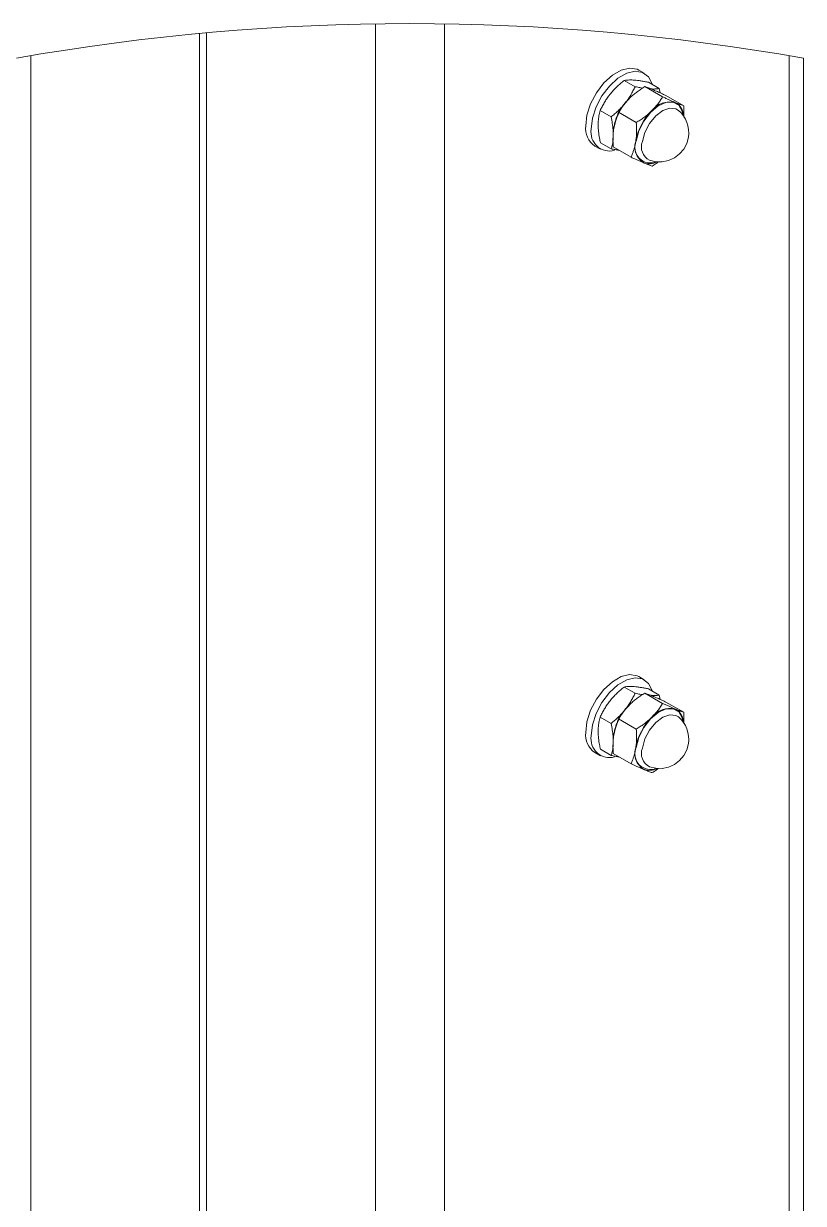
# Model space of a CAD drawing. Header units: inches. Extents: x 0.03 to 2.74, y 0.01 to 1.91.
# Drawn here: x 1.7771 to 1.8296, y 1.3163 to 1.3957 of the extents above; entities that cross this region are included whole.
import ezdxf

# ---------------------------------------------------------------- set-up
doc = ezdxf.new("R2010")
doc.units = ezdxf.units.IN
doc.header["$MEASUREMENT"] = 0

msp = doc.modelspace()

# ---------------------------------------------------------------- linework, layer by layer
at = {"color": 8, "linetype": 'Continuous', "lineweight": 15}
for p, q in [((1.800791360554668, 1.224045720075161), (1.800791360554668, 1.395692019869125)), ((1.805431175399575, 1.223932885823076), (1.805431175399575, 1.395692019869125)), ((1.828630210513453, 1.213937374625408), (1.828630210513453, 1.393553840125116))]:
    msp.add_line(p, q, dxfattribs=at)
at = {"color": 7, "linetype": 'Continuous', "lineweight": 15}
for p, q in [((1.788959838566752, 1.189459929390944), (1.788959838566752, 1.395049998841362)), ((1.789423808318046, 1.189192099596048), (1.789423808318046, 1.395092629460001)), ((1.77759232544079, 1.196022267804473), (1.77759232544079, 1.393553840125116)), ((1.82959112030183, 1.213428701390533), (1.82959112030183, 1.393387130939843)), ((1.818878124059277, 1.392368415597019), (1.818506924791847, 1.392582702899331)), ((1.818259862757039, 1.391460676749962), (1.81752919741997, 1.391882485210528)), ((1.82011750174188, 1.390779740616194), (1.818922827542858, 1.391469398426986)), ((1.819892576340238, 1.391338338607667), (1.819161911003168, 1.391760147068233)), ((1.819949873456114, 1.391048528622243), (1.819892576340238, 1.391338338607667)), ((1.819486255700755, 1.391252979593742), (1.819515158477979, 1.391240033965513)), ((1.821534441817712, 1.390179450661906), (1.820339806729349, 1.390869108472698)), ((1.816644866302505, 1.389427998009418), (1.815914200965436, 1.389849806469984)), ((1.818345358658273, 1.389048820167491), (1.81715072356991, 1.389738477978282)), ((1.815554422010522, 1.387468241093142), (1.815925621277952, 1.387253953790829)), ((1.816662583431169, 1.387272981126579), (1.815931918094099, 1.387694789587145)), ((1.817990194761156, 1.386717629319828), (1.816795559672794, 1.38740728713062)), ((1.818878124059277, 1.351541385012138), (1.818506924791847, 1.35175567231445)), ((1.818259862757039, 1.350633626609751), (1.81752919741997, 1.351055435070317)), ((1.819892576340238, 1.350511288467456), (1.819161911003168, 1.350933096928022)), ((1.82011750174188, 1.349952710031313), (1.818922827542858, 1.350642348286776)), ((1.819486255700755, 1.350425949008861), (1.819515158477979, 1.350413003380632)), ((1.819949873456114, 1.350221478482033), (1.819892576340238, 1.350511288467456)), ((1.821534441817712, 1.349352400521695), (1.820339806729349, 1.350042077887817)), ((1.816644866302505, 1.348600967424537), (1.815914200965436, 1.349022775885103)), ((1.818345358658273, 1.34822178958261), (1.81715072356991, 1.348911427838072)), ((1.816662583431169, 1.346445930986369), (1.815931918094099, 1.346867739446934)), ((1.815554422010522, 1.346641210508261), (1.815925621277952, 1.346426923205948)), ((1.817990194761156, 1.345890598734947), (1.816795559672794, 1.34658023699041))]:
    msp.add_line(p, q, dxfattribs=at)
at = {"color": 7, "linetype": 'Continuous', "lineweight": 15, "flags": 128}
for points in [[(1.814942770409707, 1.388820140142555), (1.815027327655117, 1.38954824373144), (1.815274233247286, 1.390314988651715), (1.815663384307336, 1.391058306287069), (1.816163335865186, 1.391717927111517), (1.816733530167142, 1.392240445519784), (1.817327816635227, 1.392583504667847), (1.817898010937183, 1.39271935554293), (1.818397962495033, 1.392636949383782), (1.818506924791847, 1.392582702899331)], [(1.815313930566477, 1.388605872395572), (1.815398526922546, 1.389333956429128), (1.815645393404057, 1.390100720904732), (1.816034583574766, 1.390844018984756), (1.816534496021956, 1.391503639809205), (1.817104729434571, 1.392026158217472), (1.817699015902657, 1.392369236920864), (1.818269210204613, 1.392505068240618), (1.818769161762463, 1.39242266208147), (1.819158312822512, 1.39212868681083), (1.819405218414682, 1.391646960820215), (1.819414604972914, 1.391614264309039)], [(1.817597406409792, 1.39036061123579), (1.817787014886085, 1.39058064780502), (1.81793289764528, 1.390727156334763)], [(1.819236651473093, 1.386514077893494), (1.819658499044318, 1.386412096849365), (1.820092392698608, 1.386405017820032), (1.820517330011918, 1.386493192801427), (1.820912621445478, 1.386672319621028), (1.821259024554911, 1.386933715712469), (1.821539760867377, 1.387264670111478), (1.82174114165212, 1.387649088781751), (1.821853389244315, 1.388068296383474), (1.821875330324183, 1.3883188001563), (1.821865122442105, 1.388570027476322), (1.821823000262038, 1.388817910834975), (1.821749628665188, 1.389058421834349), (1.821646180971336, 1.389287590742526), (1.821514338938831, 1.389501721602201), (1.821356331875253, 1.389697294454038), (1.821174623752139, 1.389871121779303)], [(1.814942770409707, 1.347993109557674), (1.815027327655117, 1.34872119359123), (1.815274233247286, 1.349487958066834), (1.815663384307336, 1.350231256146858), (1.816163335865186, 1.350890896526636), (1.816733530167142, 1.351413414934903), (1.817327816635227, 1.351756454527636), (1.817898010937183, 1.351892324958049), (1.818397962495033, 1.351809918798901), (1.818506924791847, 1.35175567231445)], [(1.815313930566477, 1.347778822255361), (1.815398526922546, 1.348506906288917), (1.815645393404057, 1.349273670764522), (1.816034583574766, 1.350016968844546), (1.816534496021956, 1.350676609224324), (1.817104729434571, 1.351199127632591), (1.817699015902657, 1.351542206335983), (1.818269210204613, 1.351678037655737), (1.818769161762463, 1.351595631496589), (1.819158312822512, 1.35130163667062), (1.819405218414682, 1.350819910680004), (1.819414604972914, 1.350787214168828)], [(1.817597406409792, 1.34953356109558), (1.817787014886085, 1.34975359766481), (1.81793289764528, 1.349900106194553)], [(1.819236651473093, 1.345687027753283), (1.819658499044318, 1.345585066264484), (1.820092392698608, 1.345577987235151), (1.820517330011918, 1.345666142661216), (1.820912621445478, 1.345845269480817), (1.821259024554911, 1.346106685127588), (1.821539760867377, 1.346437639526597), (1.82174114165212, 1.34682205819687), (1.821853389244315, 1.347241246243263), (1.821875330324183, 1.347491750016089), (1.821865122442105, 1.347742996891441), (1.821823000262038, 1.347990880250094), (1.821749628665188, 1.348231371694138), (1.821646180971336, 1.348460560157645), (1.821514338938831, 1.34867469101732), (1.821356331875253, 1.348870244313827), (1.821174623752139, 1.349044091194422)]]:
    msp.add_lwpolyline(points, dxfattribs=at)
at = {"color": 8, "linetype": 'Continuous', "lineweight": 15, "flags": 128}
for points in [[(1.818329166845322, 1.387805296755001), (1.818513534493269, 1.388484414243111), (1.818848947507438, 1.389150566547663), (1.819299032974679, 1.389731574946916), (1.819815059013502, 1.390164471279394), (1.820341097381106, 1.390402361864595), (1.820820085625571, 1.39041943366738), (1.821200202123322, 1.390213848486762), (1.821440224239455, 1.389807899398543), (1.821501823527854, 1.389519243177568)], [(1.821174623752139, 1.389871121779303), (1.821008559892745, 1.389973063712773), (1.820598093523376, 1.390019976948605), (1.820128296283847, 1.389853424205969), (1.819655839519486, 1.389493469253088), (1.819237707460894, 1.388983544477117), (1.818924313747912, 1.388385131834475), (1.818753478388083, 1.387770429602234)], [(1.818329166845322, 1.34697826617012), (1.818513534493269, 1.34765738365823), (1.818848947507438, 1.348323516407453), (1.819299032974679, 1.348904544362035), (1.819815059013502, 1.349337421139183), (1.820341097381106, 1.349575331279714), (1.820820085625571, 1.349592383527169), (1.821200202123322, 1.349386817901881), (1.821440224239455, 1.348980849258332), (1.821501823527854, 1.348692212592687)], [(1.821174623752139, 1.349044091194422), (1.821008559892745, 1.349146013572562), (1.820598093523376, 1.349192946363724), (1.820128296283847, 1.349026374065759), (1.819655839519486, 1.348666438668207), (1.819237707460894, 1.348156513892236), (1.818924313747912, 1.347558081694264), (1.818753478388083, 1.346943379462023)]]:
    msp.add_lwpolyline(points, dxfattribs=at)
at = {"color": 7, "linetype": 'Continuous', "lineweight": 0}
msp.add_arc((1.803111248421791, 1.243598988376864), 0.1521107204218378, 79.97470833804138, 100.0252916619585, dxfattribs=at)
at = {"color": 7, "linetype": 'Continuous', "lineweight": 15}
for centre, radius, start, end in [((1.820303469491348, 1.388129225904861), 0.003507400447118216, 140.4914403069514, 177.7526545687062), ((1.822010244623825, 1.387157208434113), 0.003752796740347262, 134.5728786938497, 170.1454777476211), ((1.820620344474577, 1.388853480350168), 0.001581730959601467, 77.19111930268811, 141.8502983785044), ((1.820487682106126, 1.389480559764604), 0.001035067870064897, 0.5121832130830728, 62.163090242434), ((1.816394088401605, 1.388662455744931), 0.001459858994170972, 173.7991880540328, 234.8884956328509), ((1.816550590106239, 1.388387317271582), 0.001255823697620869, 169.9775937897535, 285.60855547582), ((1.819533155743732, 1.387412471700752), 0.001280236314764616, 162.4041220102261, 237.416193765145), ((1.819213050719808, 1.387390533786723), 0.001119478001234037, 250.735762479203, 298.1351747407999), ((1.820303355512871, 1.347302217954334), 0.003507285668781384, 140.4907874826744, 177.7529510293377), ((1.820620344474577, 1.348026430209957), 0.001581730959601467, 77.19111930268811, 141.8502983785044), ((1.820487702926694, 1.348653522302237), 0.001035046937075095, 0.511491752560192, 62.16378170299242), ((1.822010188118376, 1.346330187885518), 0.003752736004139777, 134.5725812133242, 170.1457752281469), ((1.816394011391365, 1.347835390317628), 0.001459786198566902, 173.7975020273699, 234.8901816595102), ((1.816550570070909, 1.347560261603169), 0.001255804930157798, 169.9771863308887, 285.609743797003), ((1.819533174123472, 1.346585428217601), 0.001280251822178333, 162.4046546582121, 237.4156611172204), ((1.81921301609828, 1.346563652555783), 0.001119626033754532, 250.7402867958403, 298.1331330101376)]:
    msp.add_arc(centre, radius, start, end, dxfattribs=at)
at = {"color": 8, "linetype": 'Continuous', "lineweight": 15}
for centre, radius, start, end in [((1.819300791672176, 1.387385101900884), 0.0010585927071291, 156.6131511347169, 292.4475220059345), ((1.819695659109074, 1.387411691237545), 0.001008165524756269, 159.1555064117161, 242.9164080325276), ((1.819300812660821, 1.346558078283069), 0.001058609206082534, 156.613948152178, 292.4459239751376), ((1.819695853197803, 1.346584715740803), 0.001008320359267536, 159.1633946455626, 242.9085197986672)]:
    msp.add_arc(centre, radius, start, end, dxfattribs=at)
at = {"color": 7, "linetype": 'Continuous', "lineweight": 15}
for points, knots in [([(1.81752919741997, 1.391882485210528), (1.81744332088247, 1.391812452628319), (1.817271500492309, 1.39167233256818), (1.817025736597385, 1.391446629557522), (1.816790677517728, 1.391208213952245), (1.816647967700107, 1.391035963185526), (1.816576657312683, 1.390949891539485)], [0, 0, 0, 0, 0.2488205605145548, 0.4978361614497513, 0.749074741498969, 1, 1, 1, 1]), ([(1.81820049277622, 1.391905052060945), (1.818181423537412, 1.391906400637509), (1.818103587937305, 1.391911905171132), (1.817972073103361, 1.39191685271589), (1.817799557908176, 1.391913960559592), (1.817653397759793, 1.391902281923591), (1.817561631270126, 1.391887654951818), (1.81752919741997, 1.391882485210528)], [0, 0, 0, 0, 0.08517678073814308, 0.3476691393291093, 0.5860365831878482, 0.853689211824187, 0.9999999999999999, 0.9999999999999999, 0.9999999999999999, 0.9999999999999999]), ([(1.818259862757039, 1.391460676749962), (1.818215282649026, 1.391366455055574), (1.818125466836183, 1.39117662603887), (1.817970567631437, 1.390898135655634), (1.817797275521394, 1.390622963967386), (1.817664440483069, 1.390448601681604), (1.817597406409792, 1.39036061123579)], [0, 0, 0, 0, 0.2428854878319675, 0.4893428591613996, 0.7423012133698059, 1, 1, 1, 1]), ([(1.817891753231694, 1.390687674124199), (1.817912928614035, 1.390708096665437), (1.818004393725908, 1.390796309949573), (1.818175033437669, 1.39094584822913), (1.81841130959423, 1.391129959654364), (1.818661176568685, 1.391305320391813), (1.818835276325793, 1.391414496159878), (1.818922827542858, 1.391469398426986)], [0, 0, 0, 0, 0.06807124627734241, 0.2940274728401896, 0.5245530844862198, 0.7609074429824467, 1, 1, 1, 1]), ([(1.819161911003168, 1.391760147068233), (1.819076095008337, 1.391776911528533), (1.81890816003994, 1.391809718222859), (1.81866096295112, 1.391851209981048), (1.81842642251035, 1.391884734461592), (1.818273842044809, 1.391898455846163), (1.81820049277622, 1.391905052060945)], [0, 0, 0, 0, 0.2696297065264685, 0.5276435509928464, 0.7729263708477432, 1, 1, 1, 1]), ([(1.818767323561476, 1.391369979131042), (1.818757857071844, 1.391371317131915), (1.818649758263899, 1.391386595899975), (1.818480652672539, 1.391417614832086), (1.818321375932645, 1.391448679484099), (1.818259862757039, 1.391460676749962)], [0, 0, 0, 0, 0.05563332833843563, 0.6352826348138987, 1, 1, 1, 1]), ([(1.818922827542858, 1.391469398426986), (1.818960462809768, 1.391456703615164), (1.819041592391249, 1.391429337666821), (1.819172178172085, 1.391380744699288), (1.819322504925958, 1.391321624258479), (1.819429142710163, 1.391276921477963), (1.819486255700755, 1.391252979593742)], [0, 0, 0, 0, 0.1973584873875582, 0.425441688036281, 0.6922784573041876, 1, 1, 1, 1]), ([(1.819892576340238, 1.391338338607667), (1.819846356318079, 1.391331207476078), (1.819748632149424, 1.391316129943148), (1.819590901393843, 1.3913060058523), (1.819456060769459, 1.39130346398931), (1.819373546640207, 1.391308126693658), (1.819350033274408, 1.391309455385773)], [0, 0, 0, 0, 0.2575958306812634, 0.5446414178665415, 0.8702402484433982, 0.9999999999999999, 0.9999999999999999, 0.9999999999999999, 0.9999999999999999]), ([(1.816576657312683, 1.390949891539485), (1.816557703746202, 1.390925731782207), (1.816476966588389, 1.390822817634731), (1.816343349531823, 1.390634958416355), (1.816185043642193, 1.390380725568202), (1.816041402772759, 1.390119086046516), (1.815956498037719, 1.389939347160897), (1.815914200965436, 1.389849806469984)], [0, 0, 0, 0, 0.07156527761064548, 0.3048490698618561, 0.5367950623336634, 0.7692447574159492, 0.9999999999999999, 0.9999999999999999, 0.9999999999999999, 0.9999999999999999]), ([(1.81715072356991, 1.389738477978282), (1.817201718361464, 1.389820597827669), (1.817304798803333, 1.389986594199123), (1.817479385971668, 1.390227671985677), (1.817672866848808, 1.390464963249431), (1.817818115447993, 1.390612749704471), (1.817891753231694, 1.390687674124199)], [0, 0, 0, 0, 0.2401200638609728, 0.4853766733826216, 0.739097509885724, 0.9999999999999999, 0.9999999999999999, 0.9999999999999999, 0.9999999999999999]), ([(1.82011750174188, 1.390779740616194), (1.820066506220657, 1.390697621382282), (1.819963424303842, 1.390531626254943), (1.819788843641328, 1.39029053215185), (1.819595317341126, 1.390053280063846), (1.819450092010372, 1.389905473115255), (1.819376472080096, 1.389830544470278)], [0, 0, 0, 0, 0.240120479503812, 0.4853775135595537, 0.7391193989792046, 1, 1, 1, 1]), ([(1.819486255700755, 1.391252979593742), (1.819503313858519, 1.391245731871564), (1.819549506583331, 1.391226105365544), (1.819691147309009, 1.3911648196385), (1.819885302159626, 1.391078320105867), (1.820123456943461, 1.390969610255508), (1.820266434588572, 1.390903192310251), (1.820339806729349, 1.390869108472698)], [0, 0, 0, 0, 0.0594075434090706, 0.1608729583992216, 0.4946770556682204, 0.7406823550550163, 1, 1, 1, 1]), ([(1.820971013659815, 1.390395849939821), (1.820953969356469, 1.390403099575008), (1.820877221095355, 1.390435743730831), (1.82073577702575, 1.390497490078018), (1.82054175259657, 1.390584297843664), (1.820333817449374, 1.390679209047645), (1.820190859673508, 1.39074564790967), (1.82011750174188, 1.390779740616194)], [0, 0, 0, 0, 0.05937078279136949, 0.2673388432305445, 0.4946918593860476, 0.7407041358488519, 1, 1, 1, 1]), ([(1.815778017649748, 1.388856024172464), (1.815778159353262, 1.388904357781632), (1.815778439689737, 1.388999977666521), (1.815790307988941, 1.389217943944012), (1.815825176162689, 1.389503802675651), (1.815884982231653, 1.389736244940583), (1.815914200965436, 1.389849806469984)], [0, 0, 0, 0, 0.1440696684252379, 0.2850175136529494, 0.6506895823405741, 1, 1, 1, 1]), ([(1.817597406409792, 1.39036061123579), (1.817578093724439, 1.390336618389556), (1.817495057306495, 1.39023345924979), (1.817339034779048, 1.390057091898557), (1.817120923217385, 1.389837777614875), (1.816889286317622, 1.389627233386304), (1.816726490126362, 1.389494532467741), (1.816644866302505, 1.389427998009418)], [0, 0, 0, 0, 0.06916929286285843, 0.2973988446580175, 0.5283814398609222, 0.7635367880392369, 1, 1, 1, 1]), ([(1.819376472080096, 1.389830544470278), (1.819355296620121, 1.389810122031079), (1.819263831172917, 1.389721909187696), (1.819093190883444, 1.389572354729009), (1.818856882551626, 1.389388286207304), (1.818607039639004, 1.389212873282566), (1.818432926020645, 1.389103717923285), (1.818345358658273, 1.389048820167491)], [0, 0, 0, 0, 0.0680695791584053, 0.2940202718736316, 0.5245640054201924, 0.760887882208505, 1, 1, 1, 1]), ([(1.821534441817712, 1.390179450661906), (1.821475939732481, 1.390199448264738), (1.821370441233142, 1.390235510519286), (1.821212481480388, 1.390296356749458), (1.821083215071402, 1.390348593796318), (1.821000494918779, 1.39038343324573), (1.820971013659815, 1.390395849939821)], [0, 0, 0, 0, 0.3071960173684939, 0.553975447323552, 0.8410379463143794, 1, 1, 1, 1]), ([(1.821534441817712, 1.390179450661906), (1.821544545281928, 1.390021003922665), (1.821560834075532, 1.389765556268503), (1.821548253565944, 1.389510029883058), (1.82154347638001, 1.389412999071576)], [0, 0, 0, 0, 0.6202708721724148, 0.9999999999999999, 0.9999999999999999, 0.9999999999999999, 0.9999999999999999]), ([(1.816798766746856, 1.388266763424099), (1.816797786401408, 1.388316208857547), (1.816795802147574, 1.388416288162248), (1.81677945116835, 1.388657904728589), (1.816736356326229, 1.388997384894695), (1.816675849049745, 1.389282172522131), (1.816644866302505, 1.389427998009418)], [0, 0, 0, 0, 0.126418814966882, 0.2558761491333951, 0.6189714274772797, 1, 1, 1, 1]), ([(1.816828099741332, 1.388656618476016), (1.81683617675953, 1.38870620076436), (1.816852227096881, 1.388804728765046), (1.816902235787992, 1.389040021262151), (1.816990936469256, 1.38935582814582), (1.817097957656861, 1.389612116915937), (1.81715072356991, 1.389738477978282)], [0, 0, 0, 0, 0.1331033549074039, 0.2644978253682221, 0.6373667246455382, 1, 1, 1, 1]), ([(1.818345358658273, 1.389048820167491), (1.818354156527155, 1.388890433252593), (1.818371614372345, 1.388576141885285), (1.818358978723008, 1.38820939642579), (1.818334335939123, 1.387951733449485), (1.818319963122353, 1.387850039505026), (1.818312818589734, 1.387799488822095)], [0, 0, 0, 0, 0.3799539977255827, 0.7539528220273795, 0.8776932791226033, 1, 1, 1, 1]), ([(1.815931918094099, 1.387694789587145), (1.815920530740804, 1.387746177092874), (1.815897860709942, 1.387848479736046), (1.815849730131991, 1.388094468566793), (1.815795483029672, 1.388429268468538), (1.815783764803168, 1.388715596050449), (1.815778017649748, 1.388856024172464)], [0, 0, 0, 0, 0.1345626188374836, 0.2678883005486137, 0.640938988924903, 1, 1, 1, 1]), ([(1.816662583431169, 1.387272981126579), (1.81667327882199, 1.387311875631269), (1.816694856477656, 1.387390344220546), (1.816740719241365, 1.387588689061472), (1.816790133676345, 1.387880563092215), (1.816795817378489, 1.38813482345664), (1.816798766746856, 1.388266763424099)], [0, 0, 0, 0, 0.1202516162863875, 0.2426043155358905, 0.6069746765753503, 1, 1, 1, 1]), ([(1.816795559672794, 1.38740728713062), (1.816789353304542, 1.387509452005944), (1.816778296436129, 1.387691462408341), (1.816774734248547, 1.387952987531597), (1.816780691831806, 1.388190650658212), (1.816796725420043, 1.388425353849571), (1.816817695847161, 1.388579929878452), (1.816828099741332, 1.388656618476016)], [0, 0, 0, 0, 0.2451775695318988, 0.4367926642892622, 0.6263753904846876, 0.8146365414700677, 1, 1, 1, 1]), ([(1.818312818589734, 1.387799488822095), (1.818300447397337, 1.387726065396645), (1.818275929039594, 1.387580548153511), (1.818224279599384, 1.387366715822978), (1.818162552253413, 1.387159268412957), (1.818086182552484, 1.38694227498368), (1.818024234204395, 1.386797293756501), (1.817990194761156, 1.386717629319828)], [0, 0, 0, 0, 0.1972304537920566, 0.390889307084773, 0.5823752429126149, 0.7705231107412128, 1, 1, 1, 1]), ([(1.816662583431169, 1.387272981126579), (1.816748424998931, 1.387256397876407), (1.816916408864398, 1.38722394601726), (1.817092560858577, 1.387192452428025), (1.817183158013012, 1.387180123361201), (1.817190851106353, 1.387179076433597)], [0, 0, 0, 0, 0.4888297401597452, 0.956593774420938, 1, 1, 1, 1]), ([(1.817990194761156, 1.386717629319828), (1.818104556597436, 1.386664565521342), (1.818290371028495, 1.386578347777327), (1.81854379415428, 1.386464035468456), (1.818713923874966, 1.386389091137022), (1.818812466587223, 1.386347062573353), (1.818843706679091, 1.386333738643455)], [0, 0, 0, 0, 0.4041134144736314, 0.6566010710926857, 0.8911353884934573, 0.9999999999999999, 0.9999999999999999, 0.9999999999999999, 0.9999999999999999]), ([(1.818843706679091, 1.386333738643455), (1.818860218904375, 1.386326770460145), (1.818926982018944, 1.386298596327784), (1.819038711862362, 1.386252699285285), (1.819174453372521, 1.386199697047263), (1.819295251458828, 1.386155024392922), (1.819371500728733, 1.386129328467834), (1.819407134836988, 1.386117319810211)], [0, 0, 0, 0, 0.08905876777049637, 0.36008718473826, 0.6001862149437774, 0.8131522083265651, 1, 1, 1, 1]), ([(1.819407134836988, 1.386117319810211), (1.819499541681841, 1.386174667529166), (1.81964701133436, 1.386266187245056), (1.819787796633105, 1.386367629710494), (1.81984036361007, 1.386405506703273)], [0, 0, 0, 0, 0.6266160072573901, 1, 1, 1, 1]), ([(1.81752919741997, 1.351055435070317), (1.81744332088247, 1.350985402488109), (1.817271500492309, 1.35084528242797), (1.817025736597385, 1.350619579417311), (1.816790677517728, 1.350381163812034), (1.816647967700107, 1.350208913045315), (1.816576657312683, 1.350122841399275)], [0, 0, 0, 0, 0.2488205605145548, 0.4978361614497513, 0.749074741498969, 1, 1, 1, 1]), ([(1.81820049277622, 1.351078001920734), (1.818181423615669, 1.351079358237874), (1.818103589934327, 1.351084894252728), (1.817972071896319, 1.351089792075092), (1.817799559672244, 1.351086904808654), (1.817653394426991, 1.351075264053778), (1.817561630999624, 1.351060613334512), (1.81752919741997, 1.351055435070317)], [0, 0, 0, 0, 0.08517852206615766, 0.3476691029871103, 0.5860358911582194, 0.8536853048870211, 1, 1, 1, 1]), ([(1.819161911003168, 1.350933096928022), (1.819076094527998, 1.350949858410571), (1.818908157559166, 1.350982659484803), (1.818660966981032, 1.351024192810747), (1.818426420569628, 1.351057677056882), (1.818273841702306, 1.351071403321625), (1.81820049277622, 1.351078001920734)], [0, 0, 0, 0, 0.2696295475077088, 0.5276465716639845, 0.7729265047683358, 1, 1, 1, 1]), ([(1.816576657312683, 1.350122841399275), (1.816557703358882, 1.350098688462088), (1.816476954201145, 1.34999579017738), (1.816343353072358, 1.349807925074554), (1.81618504269783, 1.349553695718672), (1.816041403007054, 1.349292055279195), (1.815956498115627, 1.349112316515351), (1.815914200965436, 1.349022775885103)], [0, 0, 0, 0, 0.07155414886503142, 0.304840737388201, 0.5367895100963396, 0.7692419914526222, 1, 1, 1, 1]), ([(1.818259862757039, 1.350633626609751), (1.818215283541012, 1.350539404432371), (1.818125471964905, 1.350349579598989), (1.817970562290682, 1.350071101390726), (1.817797270932034, 1.349795930401573), (1.817664439990442, 1.349621558474185), (1.817597406409792, 1.34953356109558)], [0, 0, 0, 0, 0.2428857478185133, 0.4893300907740173, 0.7422887157510452, 0.9999999999999999, 0.9999999999999999, 0.9999999999999999, 0.9999999999999999]), ([(1.817891753231694, 1.349860643539318), (1.817912929053576, 1.349881059102817), (1.818004406835387, 1.349969252631914), (1.818175029667575, 1.350118802027411), (1.818411310636323, 1.350302908425514), (1.818661176301899, 1.350478270530305), (1.818835276236523, 1.350587446112925), (1.818922827542858, 1.350642348286776)], [0, 0, 0, 0, 0.06806152653220847, 0.2940201097526233, 0.5245481257135518, 0.7609049493168067, 1, 1, 1, 1]), ([(1.818767323561476, 1.350542928990831), (1.818757857115121, 1.350544273818393), (1.818649768313997, 1.350559629189713), (1.818480653385066, 1.35059057738382), (1.818321375593035, 1.350621632984849), (1.818259862757039, 1.350633626609751)], [0, 0, 0, 0, 0.05563879680740209, 0.6352891694974945, 1, 1, 1, 1]), ([(1.818922827542858, 1.350642348286776), (1.818960463300931, 1.350629661427584), (1.819041596254713, 1.350602311842692), (1.819172177540916, 1.350553712272043), (1.819322505124061, 1.350494594251854), (1.819429142779258, 1.350449891094766), (1.819486255700755, 1.350425949008861)], [0, 0, 0, 0, 0.1973500619560518, 0.4254356568235567, 0.6922752271114548, 1, 1, 1, 1]), ([(1.819892576340238, 1.350511288467456), (1.819846356313993, 1.350504157795819), (1.8197486321367, 1.350489081235376), (1.819590901512689, 1.350478948845997), (1.819456060690477, 1.350476435789948), (1.819373546635511, 1.350481096637081), (1.819350033274408, 1.350482424800892)], [0, 0, 0, 0, 0.2575959128569654, 0.5446415916127189, 0.8702402070487116, 1, 1, 1, 1]), ([(1.819486255700755, 1.350425949008861), (1.81950331383859, 1.350418701242165), (1.819549506509434, 1.350399074615593), (1.819691150846618, 1.350337790478242), (1.819885291324184, 1.350251258981342), (1.82012346248978, 1.350142585340217), (1.820266435637458, 1.350076164034693), (1.820339806729349, 1.350042077887817)], [0, 0, 0, 0, 0.05940755453327808, 0.1608729885230756, 0.4946856325362663, 0.7406823064971545, 1, 1, 1, 1]), ([(1.817597406409792, 1.34953356109558), (1.817578093735462, 1.349509568237212), (1.81749505736491, 1.349406409045275), (1.81733903383558, 1.349230042796944), (1.817120929791982, 1.349010726748372), (1.816889279627896, 1.348800203656347), (1.816726489026748, 1.34866750309309), (1.816644866302505, 1.348600967424537)], [0, 0, 0, 0, 0.06916997357142037, 0.2974017714183108, 0.5283866397662107, 0.7635344609584426, 0.9999999999999999, 0.9999999999999999, 0.9999999999999999, 0.9999999999999999]), ([(1.81715072356991, 1.348911427838072), (1.817201719402036, 1.348993546939175), (1.817304804738491, 1.349159546292724), (1.817479379267602, 1.349400639714193), (1.817672867728175, 1.349637932031413), (1.81781811574383, 1.34978571890659), (1.817891753231694, 1.349860643539318)], [0, 0, 0, 0, 0.2401169080948528, 0.485383436794361, 0.7391009387838582, 1, 1, 1, 1]), ([(1.82011750174188, 1.349952710031313), (1.820066505180093, 1.349870591545679), (1.819963418368666, 1.349704593436268), (1.819788850346269, 1.349463483697543), (1.819595316461879, 1.349226230556678), (1.819450091714592, 1.349078423188001), (1.819376472080096, 1.349003494330067)], [0, 0, 0, 0, 0.2401173237267669, 0.4853842769719582, 0.7391228275955973, 1, 1, 1, 1]), ([(1.820971013659815, 1.34956879979961), (1.820953969258248, 1.349576049208437), (1.820877218160249, 1.349608693363471), (1.820735781961216, 1.349670464387225), (1.820541756967635, 1.349757270204257), (1.820333808187603, 1.349852151818244), (1.820190858164143, 1.349918607530506), (1.82011750174188, 1.349952710031313)], [0, 0, 0, 0, 0.05937028088136731, 0.2673449242593073, 0.4946960184130593, 0.7406975434700579, 1, 1, 1, 1]), ([(1.821534441817712, 1.349352400521695), (1.821475940429393, 1.349372406585268), (1.821370444822989, 1.34940848353778), (1.821212480112821, 1.349469322724923), (1.821083221058156, 1.349521571004071), (1.821000495390095, 1.349556390755001), (1.820971013659815, 1.34956879979961)], [0, 0, 0, 0, 0.3072072728561169, 0.5539871526618476, 0.8410501749347745, 1, 1, 1, 1]), ([(1.821534441817712, 1.349352400521695), (1.821544544944129, 1.349193960307386), (1.821560833862208, 1.348938512680139), (1.821548253739535, 1.348682986264542), (1.82154347638001, 1.348585948931365)], [0, 0, 0, 0, 0.620245394397289, 1, 1, 1, 1]), ([(1.815778017649748, 1.348028974032254), (1.815778159117344, 1.348077314167512), (1.815778438949377, 1.348172934074383), (1.815790309392154, 1.348390900275822), (1.815825178184414, 1.348676758523625), (1.815884982351505, 1.348909207789583), (1.815914200965436, 1.349022775885103)], [0, 0, 0, 0, 0.1440863709366859, 0.2850121394242311, 0.6506772808673076, 1, 1, 1, 1]), ([(1.816798766746856, 1.347439732839218), (1.816797786294659, 1.347489171751689), (1.816795801692442, 1.347589244529872), (1.816779450442871, 1.347830861001632), (1.81673635848754, 1.348170348080923), (1.816675849326367, 1.348455141970777), (1.816644866302505, 1.348600967424537)], [0, 0, 0, 0, 0.1264021721176771, 0.2558595223838606, 0.6189713800915179, 1, 1, 1, 1]), ([(1.816828099741332, 1.347829587891135), (1.816836177117411, 1.347879163598496), (1.816852229186033, 1.3479776847827), (1.816902235155047, 1.348212971229171), (1.81699093667926, 1.348528777970032), (1.81709795772621, 1.348785066763978), (1.81715072356991, 1.348911427838072)], [0, 0, 0, 0, 0.1330885946411185, 0.2644853022975902, 0.6373605502489269, 1, 1, 1, 1]), ([(1.819376472080096, 1.349003494330067), (1.819355296180603, 1.348983078868579), (1.819263818063519, 1.348894885780159), (1.819093194654004, 1.348745320205141), (1.818856881509607, 1.348561256710987), (1.818607039905813, 1.348385842418958), (1.818432926109928, 1.348276687245132), (1.818345358658273, 1.34822178958261)], [0, 0, 0, 0, 0.06805985963393256, 0.2940129088912766, 0.5245590468828584, 0.7608853883999237, 1, 1, 1, 1]), ([(1.815931918094099, 1.346867739446934), (1.815920530385029, 1.346919126882702), (1.815897858262057, 1.347021435631166), (1.815849735256202, 1.347267432469541), (1.815795482849201, 1.347602231182698), (1.815783764652747, 1.347888552364428), (1.815778017649748, 1.348028974032254)], [0, 0, 0, 0, 0.1345626570097959, 0.2679047285185368, 0.6409555227207047, 0.9999999999999999, 0.9999999999999999, 0.9999999999999999, 0.9999999999999999]), ([(1.816795559672794, 1.34658023699041), (1.816789353325321, 1.346682408386308), (1.816778297197679, 1.346864418819888), (1.816774734223743, 1.347125943896585), (1.81678069168741, 1.347363600544741), (1.816796726614468, 1.34759831007307), (1.816817695950332, 1.347752892759894), (1.816828099741332, 1.347829587891135)], [0, 0, 0, 0, 0.2451893699579884, 0.4367858845678658, 0.6263656765852458, 0.8146239138465707, 0.9999999999999999, 0.9999999999999999, 0.9999999999999999, 0.9999999999999999]), ([(1.818345358658273, 1.34822178958261), (1.818354156817404, 1.348063402639188), (1.818371615238545, 1.347749111215281), (1.818358976044523, 1.347382359587311), (1.818334337311609, 1.34712468968932), (1.818319963276584, 1.347022989350139), (1.818312818589734, 1.346972438681884)], [0, 0, 0, 0, 0.3799480920457965, 0.7539411032299264, 0.8776951801536417, 0.9999999999999999, 0.9999999999999999, 0.9999999999999999, 0.9999999999999999]), ([(1.816662583431169, 1.346445930986369), (1.816673278064813, 1.346484832198095), (1.816694850811336, 1.346563302018376), (1.816740728430699, 1.346761649890621), (1.816790129604934, 1.347053526873108), (1.816795816036765, 1.347307793147621), (1.816798766746856, 1.347439732839218)], [0, 0, 0, 0, 0.1202681007263052, 0.2425995446087705, 0.6069821580126382, 1, 1, 1, 1]), ([(1.818312818589734, 1.346972438681884), (1.818300447952642, 1.346899015125117), (1.818275931749137, 1.346753503875665), (1.818224276339927, 1.346539679503283), (1.818162552628428, 1.346332237739129), (1.818086182435213, 1.346115244426614), (1.818024234162809, 1.345970263181484), (1.817990194761156, 1.345890598734947)], [0, 0, 0, 0, 0.1972337671885657, 0.3908790742572325, 0.582368226975831, 0.7705192556169151, 0.9999999999999999, 0.9999999999999999, 0.9999999999999999, 0.9999999999999999]), ([(1.816662583431169, 1.346445930986369), (1.816748425812059, 1.346429358847402), (1.816916413476613, 1.346396928305604), (1.817092559697168, 1.34636540190445), (1.817183158005903, 1.346353073179582), (1.817190851106353, 1.346352026293386)], [0, 0, 0, 0, 0.4888232980191815, 0.9565937403131217, 0.9999999999999999, 0.9999999999999999, 0.9999999999999999, 0.9999999999999999]), ([(1.817990194761156, 1.345890598734947), (1.818104553343675, 1.345837514764648), (1.818290356962638, 1.345751266810421), (1.818543799406578, 1.345636990435635), (1.818713923599073, 1.345562040387241), (1.818812466520812, 1.345520012286413), (1.818843706679091, 1.345506688503245)], [0, 0, 0, 0, 0.404127317158143, 0.656604134082091, 0.8911363595248897, 1, 1, 1, 1]), ([(1.818843706679091, 1.345506688503245), (1.818860219189834, 1.345499727510384), (1.818926990549505, 1.345471579461598), (1.819038714642102, 1.345425669634407), (1.819174450108898, 1.345372645184771), (1.819295247959389, 1.345327970435038), (1.819371500339846, 1.34530229019442), (1.819407134836988, 1.34529028922533)], [0, 0, 0, 0, 0.0890472067776456, 0.3600786800023279, 0.6001921875894105, 0.8131605824871316, 1, 1, 1, 1]), ([(1.819407134836988, 1.34529028922533), (1.81949954257062, 1.345347629035644), (1.819647015422742, 1.345439137235606), (1.819787796968798, 1.345540579046806), (1.81984036361007, 1.345578456563063)], [0, 0, 0, 0, 0.6266084387806581, 1, 1, 1, 1])]:
    msp.add_open_spline(points, degree=3, knots=knots, dxfattribs=at)

doc.saveas('drawing.dxf')
